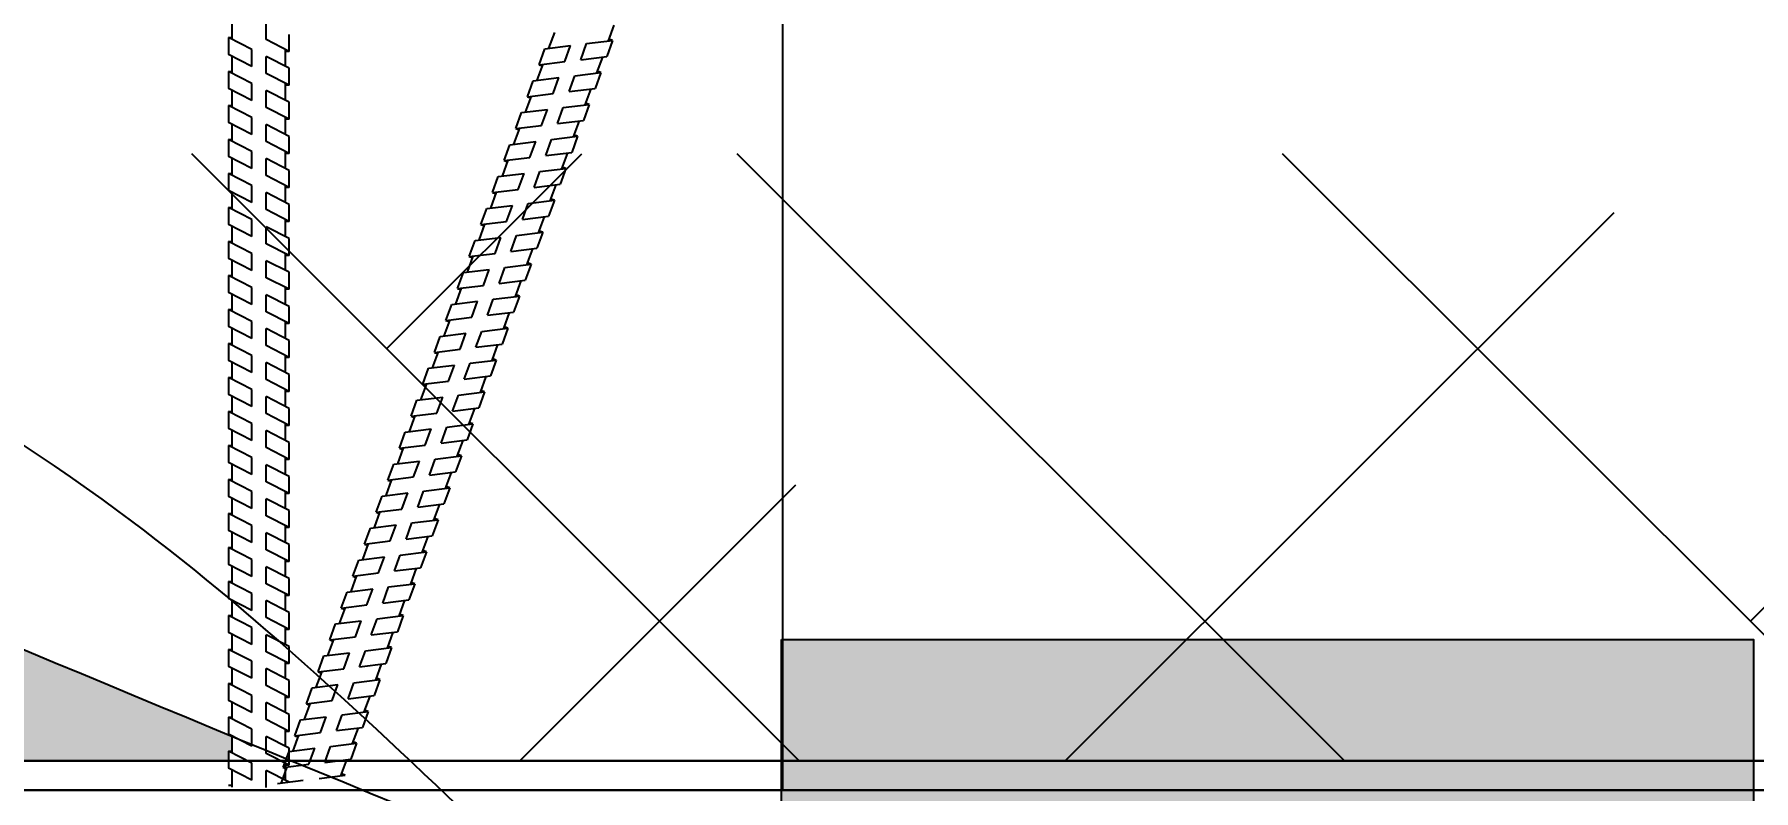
# Model space of a CAD drawing. Header units: millimetres. Extents: x -1985 to 969, y 203 to 500.
# Drawn here: x -1851.18 to -1837.03, y 431.19 to 437.42 of the extents above; entities that cross this region are included whole.
import ezdxf

# ---------------------------------------------------------------- set-up
doc = ezdxf.new("R2010")
doc.units = ezdxf.units.MM
doc.header["$PDMODE"] = 1
for name, color, linetype in [('Контур', 252, 'Continuous'), ('надписи', 7, 'Continuous'), ('ШПАЛА', 7, 'Continuous')]:
    doc.layers.add(name, color=color, linetype=linetype)
doc.layers.add('Сетка', color=7, linetype='ограждение1', lineweight=30)
doc.linetypes.add('ограждение1', pattern='A,6.35,-2.54,[133,ltypeshp.shx,S=2.54,R=0,X=-2.54,Y=0],-2.54,25.4', length=36.83)
doc.dimstyles.new('ISO-25', dxfattribs={"dimtxt": 2.5, "dimasz": 2.5, "dimexe": 1.25, "dimexo": 0.625, "dimtad": 1, "dimdec": 0, "dimlfac": 50, "dimtxsty": 'Standard', "dimcen": 2.5, "dimadec": 0, "dimazin": 0, "dimtfac": 1, "dimtdec": 0, "dimtmove": 0, "dimatfit": 3, "dimfxl": 0, "dimarcsym": 0})

# ---------------------------------------------------------------- blocks, each defined once
blk = doc.blocks.new('*D126')
at = {"layer": 'Defpoints', "color": 0}
for p in [(-1874.208, 443.008), (-1854.179, 430.777), (-1828.469, 430.777)]:
    blk.add_point(p, dxfattribs=at)
at = {"layer": 'надписи', "color": 0, "lineweight": -2}
for p, q in [((-1873.583, 443.008), (-1827.219, 443.008)), ((-1828.469, 440.508), (-1828.469, 433.277)), ((-1853.554, 430.777), (-1827.219, 430.777))]:
    blk.add_line(p, q, dxfattribs=at)
at = {"layer": 'надписи', "color": 0}
for points in [[(-1828.886, 440.508), (-1828.052, 440.508), (-1828.469, 443.008)], [(-1828.886, 433.277), (-1828.052, 433.277), (-1828.469, 430.777)]]:
    blk.add_solid(points, dxfattribs=at)
at = {"layer": 'надписи', "color": 0, "insert": (-1830.344, 436.893), "char_height": 2.5, "attachment_point": 5, "rotation": 90}
blk.add_mtext('700', dxfattribs=at)

msp = doc.modelspace()

# ---------------------------------------------------------------- hatches: boundary and pattern name
for color, points in [(8, [(-1857.009, 434.822), (-1858.306, 432.864), (-1856.048, 431.433), (-1849.583, 431.433), (-1849.583, 431.513), (-1849.583, 431.513), (-1849.553, 431.513), (-1849.553, 431.636, -0.005979)]), (9, [(-1845.029, 432.433), (-1837.029, 432.433), (-1837.029, 375.433), (-1845.029, 375.433)])]:
    msp.add_hatch(color=color).paths.add_polyline_path(points)

# ---------------------------------------------------------------- linework, layer by layer
for p, q in [((-1845.018, 431.193), (-1845.018, 450.981)), ((-1844.885, 431.433), (-1849.885, 436.433)), ((-1848.28, 434.828), (-1846.674, 436.433)), ((-1840.395, 431.433), (-1845.395, 436.433)), ((-1835.905, 431.433), (-1840.905, 436.433)), ((-1837.055, 432.583), (-1833.204, 436.433)), ((-1842.694, 431.433), (-1838.177, 435.95)), ((-1847.184, 431.433), (-1844.912, 433.705)), ((-1794.234, 431.433), (-1867.148, 431.433))]:
    msp.add_line(p, q)
at = {"color": 252}
for p, q in [((-1849.583, 437.391), (-1849.583, 437.251)), ((-1849.583, 437.391), (-1849.553, 437.391)), ((-1849.39, 437.292), (-1849.583, 437.391)), ((-1849.083, 437.275), (-1849.273, 437.372)), ((-1849.083, 437.275), (-1849.083, 437.415)), ((-1847.025, 437.165), (-1846.978, 437.297)), ((-1846.978, 437.297), (-1846.766, 437.323)), ((-1846.635, 437.339), (-1846.421, 437.365)), ((-1846.421, 437.365), (-1846.468, 437.233)), ((-1846.421, 437.365), (-1846.449, 437.375)), ((-1849.39, 437.152), (-1849.583, 437.251)), ((-1849.083, 437.136), (-1849.273, 437.233)), ((-1849.083, 437.275), (-1849.113, 437.275)), ((-1847.025, 437.165), (-1846.814, 437.191)), ((-1847.025, 437.165), (-1846.997, 437.155)), ((-1846.683, 437.207), (-1846.468, 437.233)), ((-1849.583, 437.11), (-1849.583, 436.97)), ((-1849.583, 437.11), (-1849.553, 437.11)), ((-1849.39, 437.012), (-1849.583, 437.11)), ((-1849.083, 436.996), (-1849.273, 437.093)), ((-1849.083, 436.996), (-1849.083, 437.136)), ((-1847.121, 436.902), (-1847.073, 437.033)), ((-1847.073, 437.033), (-1846.862, 437.059)), ((-1846.731, 437.075), (-1846.516, 437.102)), ((-1846.516, 437.102), (-1846.564, 436.97)), ((-1846.516, 437.102), (-1846.545, 437.112)), ((-1849.39, 436.872), (-1849.583, 436.97)), ((-1849.083, 436.856), (-1849.273, 436.953)), ((-1849.083, 436.996), (-1849.113, 436.996)), ((-1847.121, 436.902), (-1846.909, 436.928)), ((-1847.121, 436.902), (-1847.093, 436.892)), ((-1846.779, 436.944), (-1846.564, 436.97)), ((-1849.583, 436.83), (-1849.583, 436.69)), ((-1849.583, 436.83), (-1849.553, 436.83)), ((-1849.39, 436.732), (-1849.583, 436.83)), ((-1849.083, 436.716), (-1849.273, 436.813)), ((-1849.083, 436.716), (-1849.083, 436.856)), ((-1847.217, 436.639), (-1847.169, 436.771)), ((-1847.169, 436.771), (-1846.957, 436.797)), ((-1846.827, 436.813), (-1846.612, 436.839)), ((-1846.612, 436.839), (-1846.66, 436.707)), ((-1846.612, 436.839), (-1846.64, 436.849)), ((-1849.39, 436.592), (-1849.583, 436.69)), ((-1849.083, 436.575), (-1849.273, 436.672)), ((-1849.083, 436.716), (-1849.113, 436.716)), ((-1847.217, 436.639), (-1847.005, 436.665)), ((-1847.217, 436.639), (-1847.189, 436.629)), ((-1846.875, 436.681), (-1846.66, 436.707)), ((-1846.708, 436.576), (-1846.736, 436.586)), ((-1849.583, 436.55), (-1849.583, 436.41)), ((-1849.583, 436.55), (-1849.553, 436.55)), ((-1849.39, 436.452), (-1849.583, 436.55)), ((-1849.083, 436.435), (-1849.273, 436.532)), ((-1849.083, 436.435), (-1849.083, 436.575)), ((-1847.313, 436.376), (-1847.265, 436.507)), ((-1847.265, 436.507), (-1847.053, 436.533)), ((-1846.971, 436.418), (-1846.756, 436.444)), ((-1846.923, 436.549), (-1846.708, 436.576)), ((-1846.708, 436.576), (-1846.756, 436.444)), ((-1849.39, 436.312), (-1849.583, 436.41)), ((-1849.083, 436.295), (-1849.273, 436.392)), ((-1849.083, 436.435), (-1849.113, 436.435)), ((-1847.313, 436.376), (-1847.101, 436.402)), ((-1847.313, 436.376), (-1847.285, 436.366)), ((-1847.019, 436.286), (-1846.804, 436.312)), ((-1846.804, 436.312), (-1846.852, 436.181)), ((-1846.804, 436.312), (-1846.832, 436.323)), ((-1849.583, 436.27), (-1849.583, 436.13)), ((-1849.583, 436.27), (-1849.553, 436.27)), ((-1849.39, 436.171), (-1849.583, 436.27)), ((-1849.083, 436.155), (-1849.273, 436.252)), ((-1849.083, 436.155), (-1849.083, 436.295)), ((-1847.409, 436.112), (-1847.361, 436.244)), ((-1847.361, 436.244), (-1847.149, 436.27)), ((-1847.066, 436.154), (-1846.852, 436.181)), ((-1849.39, 436.031), (-1849.583, 436.13)), ((-1849.083, 436.015), (-1849.273, 436.112)), ((-1849.083, 436.155), (-1849.113, 436.155)), ((-1847.409, 436.112), (-1847.197, 436.138)), ((-1847.409, 436.112), (-1847.38, 436.102)), ((-1847.114, 436.023), (-1846.899, 436.049)), ((-1846.899, 436.049), (-1846.947, 435.918)), ((-1846.899, 436.049), (-1846.928, 436.059)), ((-1849.583, 435.989), (-1849.583, 435.849)), ((-1849.583, 435.989), (-1849.553, 435.989)), ((-1849.39, 435.891), (-1849.583, 435.989)), ((-1849.083, 435.875), (-1849.273, 435.972)), ((-1849.083, 435.875), (-1849.113, 435.875)), ((-1849.083, 435.875), (-1849.083, 436.015)), ((-1847.504, 435.849), (-1847.456, 435.981)), ((-1847.504, 435.849), (-1847.293, 435.875)), ((-1847.456, 435.981), (-1847.245, 436.007)), ((-1847.162, 435.891), (-1846.947, 435.918)), ((-1849.39, 435.751), (-1849.583, 435.849)), ((-1849.083, 435.735), (-1849.273, 435.831)), ((-1849.083, 435.595), (-1849.083, 435.735)), ((-1847.552, 435.717), (-1847.341, 435.743)), ((-1847.504, 435.849), (-1847.476, 435.839)), ((-1847.21, 435.759), (-1846.995, 435.786)), ((-1846.995, 435.786), (-1847.043, 435.654)), ((-1846.995, 435.786), (-1847.024, 435.796)), ((-1849.583, 435.71), (-1849.583, 435.57)), ((-1849.583, 435.71), (-1849.553, 435.71)), ((-1849.39, 435.612), (-1849.583, 435.71)), ((-1849.083, 435.595), (-1849.273, 435.691)), ((-1849.083, 435.595), (-1849.113, 435.595)), ((-1847.6, 435.586), (-1847.552, 435.717)), ((-1847.6, 435.586), (-1847.388, 435.612)), ((-1847.258, 435.628), (-1847.043, 435.654)), ((-1849.39, 435.472), (-1849.583, 435.57)), ((-1849.083, 435.456), (-1849.273, 435.552)), ((-1849.083, 435.316), (-1849.083, 435.456)), ((-1847.696, 435.322), (-1847.648, 435.454)), ((-1847.648, 435.454), (-1847.436, 435.48)), ((-1847.6, 435.586), (-1847.572, 435.575)), ((-1847.306, 435.496), (-1847.091, 435.522)), ((-1847.091, 435.522), (-1847.139, 435.391)), ((-1847.091, 435.522), (-1847.12, 435.533)), ((-1849.583, 435.43), (-1849.583, 435.29)), ((-1849.583, 435.43), (-1849.553, 435.43)), ((-1849.39, 435.332), (-1849.583, 435.43)), ((-1849.083, 435.316), (-1849.273, 435.412)), ((-1849.083, 435.316), (-1849.113, 435.316)), ((-1847.696, 435.322), (-1847.484, 435.348)), ((-1847.696, 435.322), (-1847.668, 435.312)), ((-1847.354, 435.364), (-1847.139, 435.391)), ((-1849.39, 435.192), (-1849.583, 435.29)), ((-1849.083, 435.175), (-1849.273, 435.272)), ((-1849.083, 435.035), (-1849.083, 435.175)), ((-1847.792, 435.06), (-1847.744, 435.192)), ((-1847.744, 435.192), (-1847.532, 435.218)), ((-1847.402, 435.234), (-1847.187, 435.26)), ((-1847.187, 435.26), (-1847.235, 435.128)), ((-1847.187, 435.26), (-1847.215, 435.27)), ((-1849.583, 435.151), (-1849.583, 435.011)), ((-1849.583, 435.151), (-1849.553, 435.151)), ((-1849.39, 435.052), (-1849.583, 435.151)), ((-1849.083, 435.035), (-1849.273, 435.132)), ((-1849.083, 435.035), (-1849.113, 435.035)), ((-1847.792, 435.06), (-1847.58, 435.086)), ((-1847.792, 435.06), (-1847.763, 435.05)), ((-1847.449, 435.102), (-1847.235, 435.128)), ((-1849.39, 434.912), (-1849.583, 435.011)), ((-1849.083, 434.896), (-1849.273, 434.993)), ((-1849.083, 434.756), (-1849.083, 434.896)), ((-1847.887, 434.797), (-1847.84, 434.928)), ((-1847.84, 434.928), (-1847.628, 434.954)), ((-1847.497, 434.97), (-1847.283, 434.997)), ((-1847.283, 434.997), (-1847.33, 434.865)), ((-1847.283, 434.997), (-1847.311, 435.007)), ((-1849.583, 434.87), (-1849.583, 434.73)), ((-1849.583, 434.87), (-1849.553, 434.87)), ((-1849.39, 434.772), (-1849.583, 434.87)), ((-1849.083, 434.756), (-1849.273, 434.853)), ((-1849.083, 434.756), (-1849.113, 434.756)), ((-1847.887, 434.797), (-1847.676, 434.823)), ((-1847.887, 434.797), (-1847.859, 434.787)), ((-1847.545, 434.839), (-1847.33, 434.865)), ((-1847.378, 434.734), (-1847.406, 434.744)), ((-1849.39, 434.632), (-1849.583, 434.73)), ((-1849.083, 434.616), (-1849.273, 434.713)), ((-1849.083, 434.476), (-1849.083, 434.616)), ((-1847.983, 434.534), (-1847.935, 434.666)), ((-1847.935, 434.666), (-1847.723, 434.692)), ((-1847.641, 434.576), (-1847.426, 434.603)), ((-1847.593, 434.708), (-1847.378, 434.734)), ((-1847.378, 434.734), (-1847.426, 434.603)), ((-1849.583, 434.591), (-1849.583, 434.451)), ((-1849.583, 434.591), (-1849.553, 434.591)), ((-1849.39, 434.492), (-1849.583, 434.591)), ((-1849.083, 434.476), (-1849.273, 434.573)), ((-1849.083, 434.476), (-1849.113, 434.476)), ((-1847.983, 434.534), (-1847.771, 434.56)), ((-1847.983, 434.534), (-1847.955, 434.524)), ((-1847.689, 434.444), (-1847.474, 434.471)), ((-1847.474, 434.471), (-1847.522, 434.339)), ((-1847.474, 434.471), (-1847.502, 434.481)), ((-1849.39, 434.352), (-1849.583, 434.451)), ((-1849.083, 434.336), (-1849.273, 434.433)), ((-1849.083, 434.196), (-1849.083, 434.336)), ((-1848.079, 434.271), (-1848.031, 434.402)), ((-1848.031, 434.402), (-1847.819, 434.428)), ((-1847.737, 434.313), (-1847.522, 434.339)), ((-1849.583, 434.311), (-1849.583, 434.171)), ((-1849.583, 434.311), (-1849.553, 434.311)), ((-1849.39, 434.212), (-1849.583, 434.311)), ((-1849.083, 434.196), (-1849.273, 434.293)), ((-1849.083, 434.196), (-1849.113, 434.196)), ((-1848.079, 434.271), (-1847.867, 434.297)), ((-1848.079, 434.271), (-1848.051, 434.261)), ((-1847.784, 434.182), (-1847.57, 434.208)), ((-1847.57, 434.208), (-1847.617, 434.076)), ((-1847.57, 434.208), (-1847.598, 434.218)), ((-1849.39, 434.072), (-1849.583, 434.171)), ((-1849.083, 434.056), (-1849.273, 434.153)), ((-1849.083, 433.916), (-1849.083, 434.056)), ((-1848.174, 434.008), (-1848.127, 434.14)), ((-1848.127, 434.14), (-1847.915, 434.166)), ((-1847.832, 434.05), (-1847.617, 434.076)), ((-1849.583, 434.03), (-1849.583, 433.89)), ((-1849.583, 434.03), (-1849.553, 434.03)), ((-1849.39, 433.932), (-1849.583, 434.03)), ((-1849.083, 433.916), (-1849.273, 434.013)), ((-1849.083, 433.916), (-1849.113, 433.916)), ((-1848.222, 433.876), (-1848.011, 433.902)), ((-1848.174, 434.008), (-1847.963, 434.034)), ((-1848.174, 434.008), (-1848.146, 433.998)), ((-1847.88, 433.918), (-1847.665, 433.945)), ((-1847.665, 433.945), (-1847.713, 433.813)), ((-1847.665, 433.945), (-1847.694, 433.955)), ((-1849.39, 433.792), (-1849.583, 433.89)), ((-1849.083, 433.776), (-1849.273, 433.872)), ((-1849.083, 433.636), (-1849.083, 433.776)), ((-1848.27, 433.745), (-1848.222, 433.876)), ((-1848.27, 433.745), (-1848.058, 433.771)), ((-1847.928, 433.787), (-1847.713, 433.813)), ((-1849.583, 433.75), (-1849.583, 433.61)), ((-1849.583, 433.75), (-1849.553, 433.75)), ((-1849.39, 433.652), (-1849.583, 433.75)), ((-1849.083, 433.636), (-1849.273, 433.732)), ((-1849.083, 433.636), (-1849.113, 433.636)), ((-1848.366, 433.481), (-1848.318, 433.613)), ((-1848.318, 433.613), (-1848.106, 433.639)), ((-1848.27, 433.745), (-1848.242, 433.735)), ((-1847.976, 433.655), (-1847.761, 433.681)), ((-1847.761, 433.681), (-1847.809, 433.55)), ((-1847.761, 433.681), (-1847.79, 433.692)), ((-1849.39, 433.512), (-1849.583, 433.61)), ((-1849.583, 433.47), (-1849.583, 433.33)), ((-1849.583, 433.47), (-1849.553, 433.47)), ((-1849.39, 433.371), (-1849.583, 433.47)), ((-1849.083, 433.495), (-1849.273, 433.592)), ((-1849.083, 433.355), (-1849.083, 433.495)), ((-1848.366, 433.481), (-1848.154, 433.507)), ((-1848.366, 433.481), (-1848.338, 433.471)), ((-1848.024, 433.523), (-1847.809, 433.55)), ((-1849.39, 433.231), (-1849.583, 433.33)), ((-1849.083, 433.355), (-1849.273, 433.452)), ((-1849.083, 433.355), (-1849.113, 433.355)), ((-1848.462, 433.218), (-1848.414, 433.35)), ((-1848.414, 433.35), (-1848.202, 433.376)), ((-1848.072, 433.392), (-1847.857, 433.418)), ((-1847.857, 433.418), (-1847.905, 433.287)), ((-1847.857, 433.418), (-1847.885, 433.428)), ((-1849.583, 433.189), (-1849.583, 433.049)), ((-1849.583, 433.189), (-1849.553, 433.189)), ((-1849.39, 433.091), (-1849.583, 433.189)), ((-1849.083, 433.215), (-1849.273, 433.312)), ((-1849.083, 433.075), (-1849.083, 433.215)), ((-1848.462, 433.218), (-1848.25, 433.244)), ((-1848.462, 433.218), (-1848.434, 433.208)), ((-1848.12, 433.26), (-1847.905, 433.287)), ((-1849.39, 432.951), (-1849.583, 433.049)), ((-1849.083, 433.075), (-1849.273, 433.172)), ((-1849.083, 433.075), (-1849.113, 433.075)), ((-1848.558, 432.955), (-1848.51, 433.086)), ((-1848.51, 433.086), (-1848.298, 433.112)), ((-1848.168, 433.128), (-1847.953, 433.154)), ((-1847.953, 433.154), (-1848.001, 433.023)), ((-1847.953, 433.154), (-1847.981, 433.165)), ((-1849.583, 432.91), (-1849.583, 432.77)), ((-1849.583, 432.91), (-1849.553, 432.91)), ((-1849.39, 432.812), (-1849.583, 432.91)), ((-1849.083, 432.935), (-1849.273, 433.032)), ((-1849.083, 432.795), (-1849.083, 432.935)), ((-1848.558, 432.955), (-1848.346, 432.981)), ((-1848.558, 432.955), (-1848.53, 432.944)), ((-1848.216, 432.997), (-1848.001, 433.023)), ((-1849.39, 432.672), (-1849.583, 432.77)), ((-1849.083, 432.795), (-1849.273, 432.892)), ((-1849.083, 432.795), (-1849.113, 432.795)), ((-1848.654, 432.691), (-1848.606, 432.823)), ((-1848.606, 432.823), (-1848.394, 432.849)), ((-1848.264, 432.865), (-1848.049, 432.891)), ((-1848.049, 432.891), (-1848.097, 432.76)), ((-1848.049, 432.891), (-1848.077, 432.901)), ((-1849.583, 432.63), (-1849.583, 432.49)), ((-1849.583, 432.63), (-1849.553, 432.63)), ((-1849.39, 432.532), (-1849.583, 432.63)), ((-1849.083, 432.656), (-1849.273, 432.753)), ((-1849.083, 432.516), (-1849.083, 432.656)), ((-1848.654, 432.691), (-1848.442, 432.717)), ((-1848.654, 432.691), (-1848.626, 432.681)), ((-1848.359, 432.603), (-1848.144, 432.629)), ((-1848.312, 432.733), (-1848.097, 432.76)), ((-1848.144, 432.629), (-1848.192, 432.497)), ((-1848.144, 432.629), (-1848.173, 432.639)), ((-1849.39, 432.392), (-1849.583, 432.49)), ((-1849.083, 432.516), (-1849.273, 432.613)), ((-1849.083, 432.516), (-1849.113, 432.516)), ((-1848.749, 432.429), (-1848.701, 432.561)), ((-1848.701, 432.561), (-1848.489, 432.587)), ((-1848.407, 432.471), (-1848.192, 432.497)), ((-1849.583, 432.351), (-1849.583, 432.211)), ((-1849.583, 432.351), (-1849.553, 432.351)), ((-1849.39, 432.253), (-1849.583, 432.351)), ((-1849.083, 432.375), (-1849.273, 432.472)), ((-1849.083, 432.235), (-1849.083, 432.375)), ((-1848.749, 432.429), (-1848.537, 432.455)), ((-1848.749, 432.429), (-1848.721, 432.419)), ((-1848.455, 432.339), (-1848.24, 432.366)), ((-1848.24, 432.366), (-1848.288, 432.234)), ((-1848.24, 432.366), (-1848.268, 432.376)), ((-1849.39, 432.113), (-1849.583, 432.211)), ((-1849.083, 432.235), (-1849.273, 432.332)), ((-1849.083, 432.235), (-1849.113, 432.235)), ((-1848.845, 432.166), (-1848.797, 432.297)), ((-1848.797, 432.297), (-1848.585, 432.323)), ((-1848.503, 432.208), (-1848.288, 432.234)), ((-1849.583, 432.071), (-1849.583, 431.931)), ((-1849.583, 432.071), (-1849.553, 432.071)), ((-1849.39, 431.972), (-1849.583, 432.071)), ((-1849.083, 432.096), (-1849.273, 432.193)), ((-1849.083, 431.956), (-1849.083, 432.096)), ((-1848.893, 432.035), (-1848.681, 432.061)), ((-1848.845, 432.166), (-1848.633, 432.192)), ((-1848.845, 432.166), (-1848.817, 432.155)), ((-1848.551, 432.077), (-1848.336, 432.103)), ((-1848.336, 432.103), (-1848.384, 431.972)), ((-1848.336, 432.103), (-1848.364, 432.113)), ((-1849.39, 431.832), (-1849.583, 431.931)), ((-1849.083, 431.956), (-1849.273, 432.053)), ((-1849.083, 431.816), (-1849.273, 431.913)), ((-1849.083, 431.956), (-1849.113, 431.956)), ((-1848.941, 431.903), (-1848.893, 432.035)), ((-1848.941, 431.903), (-1848.729, 431.929)), ((-1848.598, 431.945), (-1848.384, 431.972)), ((-1849.583, 431.793), (-1849.583, 431.653)), ((-1849.583, 431.793), (-1849.553, 431.793)), ((-1849.39, 431.695), (-1849.583, 431.793)), ((-1849.083, 431.676), (-1849.273, 431.773)), ((-1849.083, 431.676), (-1849.083, 431.816)), ((-1849.036, 431.64), (-1848.989, 431.771)), ((-1848.989, 431.771), (-1848.777, 431.797)), ((-1848.941, 431.903), (-1848.912, 431.893)), ((-1848.646, 431.813), (-1848.432, 431.84)), ((-1848.432, 431.84), (-1848.479, 431.708)), ((-1848.432, 431.84), (-1848.46, 431.85)), ((-1849.39, 431.555), (-1849.583, 431.653)), ((-1849.083, 431.538), (-1849.273, 431.635)), ((-1849.083, 431.676), (-1849.113, 431.676)), ((-1849.036, 431.64), (-1848.825, 431.666)), ((-1849.036, 431.64), (-1849.008, 431.63)), ((-1848.694, 431.682), (-1848.479, 431.708)), ((-1849.583, 431.513), (-1849.583, 431.373)), ((-1849.583, 431.513), (-1849.553, 431.513)), ((-1849.39, 431.414), (-1849.583, 431.513)), ((-1849.083, 431.398), (-1849.273, 431.495)), ((-1849.131, 431.379), (-1849.083, 431.51)), ((-1849.083, 431.398), (-1849.083, 431.538)), ((-1849.083, 431.51), (-1848.872, 431.537)), ((-1848.741, 431.552), (-1848.527, 431.579)), ((-1848.527, 431.579), (-1848.574, 431.447)), ((-1848.527, 431.579), (-1848.555, 431.589)), ((-1849.39, 431.274), (-1849.583, 431.373)), ((-1849.083, 431.258), (-1849.273, 431.355)), ((-1849.131, 431.379), (-1848.92, 431.405)), ((-1849.131, 431.379), (-1849.103, 431.369)), ((-1849.083, 431.398), (-1849.113, 431.398)), ((-1848.789, 431.421), (-1848.574, 431.447)), ((-1849.583, 431.233), (-1849.553, 431.233)), ((-1849.179, 431.247), (-1848.967, 431.273)), ((-1848.837, 431.289), (-1848.622, 431.316)), ((-1848.622, 431.316), (-1848.651, 431.326))]:
    msp.add_line(p, q, dxfattribs=at)
msp.add_lwpolyline([(-1845.029, 432.433), (-1837.029, 432.433), (-1837.029, 375.433), (-1845.029, 375.433)], close=True)
at = {"layer": 'Контур', "color": 252}
msp.add_lwpolyline([(-1867.148, 431.433), (-1794.234, 431.433)], dxfattribs=at)
at = {"layer": 'надписи', "color": 7}
msp.add_arc((-1720.04, 745), 339.073, 242.93153, 247.98984, dxfattribs=at)
at = {"layer": 'надписи', "color": 7, "start_tangent": (0.267874, 0.963454)}
msp.add_spline([(-1886.013, 430.746), (-1883.37, 440.78), (-1872.005, 444.609), (-1859.592, 438.328), (-1850.496, 433.493), (-1847.294, 430.68)], degree=3, dxfattribs=at)
at = {"layer": 'Сетка', "color": 252, "linetype": 'ByBlock'}
msp.add_lwpolyline([(-1867.148, 431.193), (-1794.234, 431.193)], dxfattribs=at)
at = {"layer": 'ШПАЛА', "color": 252}
for p, q in [((-1849.553, 437.375), (-1849.553, 437.515)), ((-1849.273, 437.372), (-1849.273, 437.512)), ((-1846.944, 437.301), (-1846.897, 437.432)), ((-1846.454, 437.361), (-1846.406, 437.492)), ((-1849.39, 437.152), (-1849.39, 437.292)), ((-1849.113, 437.151), (-1849.113, 437.291)), ((-1846.814, 437.191), (-1846.766, 437.323)), ((-1846.683, 437.207), (-1846.635, 437.339)), ((-1849.553, 437.095), (-1849.553, 437.235)), ((-1849.273, 437.093), (-1849.273, 437.233)), ((-1847.04, 437.037), (-1846.992, 437.169)), ((-1846.55, 437.098), (-1846.502, 437.229)), ((-1849.39, 436.872), (-1849.39, 437.012)), ((-1849.113, 436.871), (-1849.113, 437.011)), ((-1846.909, 436.928), (-1846.862, 437.059)), ((-1846.779, 436.944), (-1846.731, 437.075)), ((-1849.553, 436.815), (-1849.553, 436.955)), ((-1849.273, 436.813), (-1849.273, 436.953)), ((-1847.136, 436.775), (-1847.088, 436.906)), ((-1846.646, 436.835), (-1846.598, 436.966)), ((-1849.39, 436.592), (-1849.39, 436.732)), ((-1849.113, 436.591), (-1849.113, 436.731)), ((-1847.005, 436.665), (-1846.957, 436.797)), ((-1846.875, 436.681), (-1846.827, 436.813)), ((-1849.553, 436.535), (-1849.553, 436.675)), ((-1849.273, 436.532), (-1849.273, 436.672)), ((-1847.232, 436.511), (-1847.184, 436.643)), ((-1846.741, 436.572), (-1846.693, 436.703)), ((-1849.39, 436.312), (-1849.39, 436.452)), ((-1849.113, 436.311), (-1849.113, 436.451)), ((-1847.101, 436.402), (-1847.053, 436.533)), ((-1846.971, 436.418), (-1846.923, 436.549)), ((-1849.553, 436.254), (-1849.553, 436.395)), ((-1849.273, 436.252), (-1849.273, 436.392)), ((-1847.327, 436.248), (-1847.279, 436.38)), ((-1846.837, 436.308), (-1846.789, 436.44)), ((-1849.39, 436.031), (-1849.39, 436.171)), ((-1849.113, 436.03), (-1849.113, 436.171)), ((-1847.197, 436.138), (-1847.149, 436.27)), ((-1847.066, 436.154), (-1847.019, 436.286)), ((-1846.933, 436.045), (-1846.885, 436.177)), ((-1849.553, 435.974), (-1849.553, 436.114)), ((-1849.273, 435.972), (-1849.273, 436.112)), ((-1847.423, 435.985), (-1847.375, 436.117)), ((-1847.162, 435.891), (-1847.114, 436.023)), ((-1849.39, 435.751), (-1849.39, 435.891)), ((-1849.113, 435.75), (-1849.113, 435.89)), ((-1847.293, 435.875), (-1847.245, 436.007)), ((-1847.029, 435.781), (-1846.981, 435.913)), ((-1849.553, 435.695), (-1849.553, 435.834)), ((-1849.273, 435.691), (-1849.273, 435.831)), ((-1847.519, 435.721), (-1847.471, 435.853)), ((-1847.388, 435.612), (-1847.341, 435.743)), ((-1847.258, 435.628), (-1847.21, 435.759)), ((-1849.39, 435.472), (-1849.39, 435.612)), ((-1849.113, 435.471), (-1849.113, 435.61)), ((-1847.125, 435.518), (-1847.077, 435.65)), ((-1849.553, 435.415), (-1849.553, 435.555)), ((-1849.273, 435.412), (-1849.273, 435.552)), ((-1847.615, 435.458), (-1847.567, 435.59)), ((-1847.484, 435.348), (-1847.436, 435.48)), ((-1847.354, 435.364), (-1847.306, 435.496)), ((-1849.39, 435.192), (-1849.39, 435.332)), ((-1849.113, 435.191), (-1849.113, 435.331)), ((-1847.71, 435.196), (-1847.663, 435.326)), ((-1847.22, 435.256), (-1847.173, 435.387)), ((-1849.553, 435.135), (-1849.553, 435.275)), ((-1849.273, 435.132), (-1849.273, 435.272)), ((-1847.58, 435.086), (-1847.532, 435.218)), ((-1847.449, 435.102), (-1847.402, 435.234)), ((-1849.39, 434.912), (-1849.39, 435.052)), ((-1849.113, 434.911), (-1849.113, 435.051)), ((-1847.806, 434.932), (-1847.758, 435.064)), ((-1847.316, 434.993), (-1847.268, 435.124)), ((-1849.553, 434.855), (-1849.553, 434.995)), ((-1849.273, 434.853), (-1849.273, 434.993)), ((-1847.676, 434.823), (-1847.628, 434.954)), ((-1847.545, 434.839), (-1847.497, 434.97)), ((-1849.39, 434.632), (-1849.39, 434.772)), ((-1849.113, 434.631), (-1849.113, 434.771)), ((-1847.902, 434.67), (-1847.854, 434.801)), ((-1847.412, 434.73), (-1847.364, 434.861)), ((-1849.553, 434.575), (-1849.553, 434.715)), ((-1849.273, 434.573), (-1849.273, 434.713)), ((-1847.771, 434.56), (-1847.723, 434.692)), ((-1847.641, 434.576), (-1847.593, 434.708)), ((-1849.39, 434.352), (-1849.39, 434.492)), ((-1849.113, 434.351), (-1849.113, 434.491)), ((-1847.998, 434.407), (-1847.95, 434.538)), ((-1847.507, 434.467), (-1847.46, 434.598)), ((-1849.553, 434.295), (-1849.553, 434.435)), ((-1849.273, 434.293), (-1849.273, 434.433)), ((-1847.867, 434.297), (-1847.819, 434.428)), ((-1847.737, 434.313), (-1847.689, 434.444)), ((-1847.603, 434.204), (-1847.555, 434.335)), ((-1849.39, 434.072), (-1849.39, 434.212)), ((-1849.113, 434.071), (-1849.113, 434.211)), ((-1848.093, 434.144), (-1848.045, 434.275)), ((-1847.832, 434.05), (-1847.784, 434.182)), ((-1849.553, 434.015), (-1849.553, 434.155)), ((-1849.273, 434.013), (-1849.273, 434.153)), ((-1847.963, 434.034), (-1847.915, 434.166)), ((-1847.699, 433.941), (-1847.651, 434.072)), ((-1849.39, 433.792), (-1849.39, 433.932)), ((-1849.113, 433.791), (-1849.113, 433.931)), ((-1848.189, 433.88), (-1848.141, 434.012)), ((-1848.058, 433.771), (-1848.011, 433.902)), ((-1847.928, 433.787), (-1847.88, 433.918)), ((-1849.553, 433.735), (-1849.553, 433.875)), ((-1849.273, 433.732), (-1849.273, 433.872)), ((-1847.795, 433.677), (-1847.747, 433.809)), ((-1849.39, 433.512), (-1849.39, 433.652)), ((-1849.113, 433.511), (-1849.113, 433.651)), ((-1848.285, 433.617), (-1848.237, 433.749)), ((-1848.154, 433.507), (-1848.106, 433.639)), ((-1848.024, 433.523), (-1847.976, 433.655)), ((-1849.553, 433.454), (-1849.553, 433.595)), ((-1849.273, 433.452), (-1849.273, 433.592)), ((-1848.381, 433.354), (-1848.333, 433.486)), ((-1847.891, 433.414), (-1847.843, 433.546)), ((-1849.39, 433.231), (-1849.39, 433.371)), ((-1849.113, 433.23), (-1849.113, 433.371)), ((-1848.25, 433.244), (-1848.202, 433.376)), ((-1848.12, 433.26), (-1848.072, 433.392)), ((-1849.553, 433.174), (-1849.553, 433.314)), ((-1849.273, 433.172), (-1849.273, 433.312)), ((-1848.477, 433.09), (-1848.429, 433.222)), ((-1847.987, 433.15), (-1847.939, 433.282)), ((-1849.39, 432.951), (-1849.39, 433.091)), ((-1849.113, 432.95), (-1849.113, 433.09)), ((-1848.346, 432.981), (-1848.298, 433.112)), ((-1848.216, 432.997), (-1848.168, 433.128)), ((-1849.553, 432.895), (-1849.553, 433.034)), ((-1849.273, 432.892), (-1849.273, 433.032)), ((-1848.573, 432.827), (-1848.525, 432.959)), ((-1848.082, 432.887), (-1848.034, 433.019)), ((-1849.39, 432.672), (-1849.39, 432.812)), ((-1849.113, 432.671), (-1849.113, 432.81)), ((-1848.442, 432.717), (-1848.394, 432.849)), ((-1848.312, 432.733), (-1848.264, 432.865)), ((-1849.553, 432.615), (-1849.553, 432.755)), ((-1849.273, 432.613), (-1849.273, 432.753)), ((-1848.668, 432.565), (-1848.62, 432.695)), ((-1848.178, 432.625), (-1848.13, 432.756)), ((-1849.39, 432.392), (-1849.39, 432.532)), ((-1849.113, 432.391), (-1849.113, 432.531)), ((-1848.537, 432.455), (-1848.489, 432.587)), ((-1848.407, 432.471), (-1848.359, 432.603)), ((-1848.274, 432.362), (-1848.226, 432.493)), ((-1849.553, 432.335), (-1849.553, 432.475)), ((-1849.273, 432.332), (-1849.273, 432.472)), ((-1848.764, 432.301), (-1848.716, 432.433)), ((-1848.503, 432.208), (-1848.455, 432.339)), ((-1849.553, 432.055), (-1849.553, 432.195)), ((-1849.39, 432.113), (-1849.39, 432.253)), ((-1849.113, 432.111), (-1849.113, 432.251)), ((-1848.633, 432.192), (-1848.585, 432.323)), ((-1848.369, 432.099), (-1848.322, 432.23)), ((-1849.273, 432.053), (-1849.273, 432.193)), ((-1848.859, 432.039), (-1848.812, 432.17)), ((-1848.729, 431.929), (-1848.681, 432.061)), ((-1848.598, 431.945), (-1848.551, 432.077)), ((-1849.553, 431.778), (-1849.553, 431.915)), ((-1849.39, 431.832), (-1849.39, 431.972)), ((-1849.273, 431.773), (-1849.273, 431.913)), ((-1849.113, 431.831), (-1849.113, 431.971)), ((-1848.465, 431.836), (-1848.417, 431.967)), ((-1848.955, 431.776), (-1848.907, 431.907)), ((-1848.825, 431.666), (-1848.777, 431.797)), ((-1848.694, 431.682), (-1848.646, 431.813)), ((-1849.553, 431.497), (-1849.553, 431.638)), ((-1849.39, 431.555), (-1849.39, 431.695)), ((-1849.273, 431.495), (-1849.273, 431.635)), ((-1849.113, 431.553), (-1849.113, 431.691)), ((-1849.05, 431.515), (-1849.003, 431.644)), ((-1848.56, 431.575), (-1848.513, 431.704)), ((-1848.92, 431.405), (-1848.872, 431.537)), ((-1848.789, 431.421), (-1848.741, 431.552)), ((-1849.553, 431.217), (-1849.553, 431.357)), ((-1849.39, 431.274), (-1849.39, 431.414)), ((-1849.273, 431.215), (-1849.273, 431.355)), ((-1849.146, 431.251), (-1849.098, 431.383)), ((-1849.113, 431.273), (-1849.113, 431.413)), ((-1848.656, 431.311), (-1848.608, 431.443))]:
    msp.add_line(p, q, dxfattribs=at)

# ---------------------------------------------------------------- dimensions: what is measured, and where the dimension line sits
at = {"layer": 'надписи', "color": 244}
dim = msp.add_linear_dim(base=(-1828.469, 430.777), p1=(-1874.208, 443.008), p2=(-1854.179, 430.777), angle=90, text='700', dimstyle='ISO-25', dxfattribs=at)
dim.commit()
dim.dimension.update_dxf_attribs({"geometry": '*D126', "text_midpoint": (-1830.344, 436.893)})

doc.saveas('drawing.dxf')
